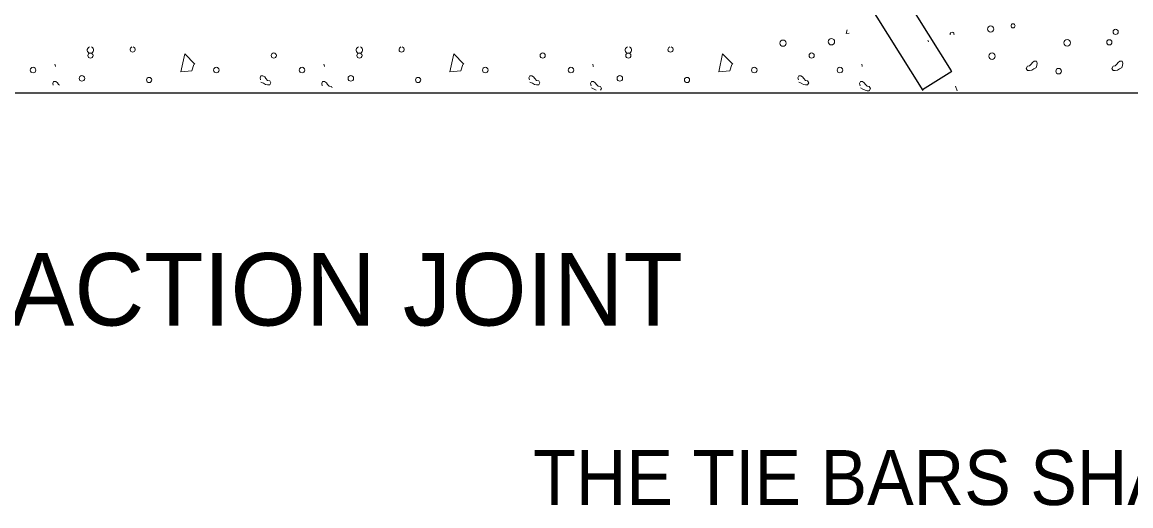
# Model space of a CAD drawing. Extents: x 912 to 1283, y -225 to 49.
# Drawn here: x 1007.41 to 1034.57, y -72.38 to -60.52 of the extents above; entities that cross this region are included whole.
import ezdxf

# ---------------------------------------------------------------- set-up
doc = ezdxf.new("R2010")
doc.units = 0
doc.header["$LTSCALE"] = 0.54
doc.layers.add('1', color=7, linetype='Continuous', lineweight=13)
doc.layers.add('15', color=7, linetype='Continuous', lineweight=13)

msp = doc.modelspace()

# ---------------------------------------------------------------- linework, layer by layer
at = {"layer": '1', "lineweight": 25}
for p, q in [((1024.8627, -53.224), (1030.1705, -61.7159)), ((1024.1469, -53.6731), (1029.4735, -62.1958)), ((1030.1828, -61.7313), (1029.469, -62.1834)), ((956.8678, -62.2533), (1047.724, -62.2533))]:
    msp.add_line(p, q, dxfattribs=at)
at = {"layer": '1'}
msp.add_line((1030.3177, -62.2056), (1030.2801, -62.0922), dxfattribs=at)
for points in [[(1027.6195, -60.7147), (1027.6014, -60.8011), (1027.6702, -60.7958)], [(1011.6398, -61.5529), (1011.3923, -61.2953), (1011.2996, -61.7388), (1011.5677, -61.7182), (1011.6191, -61.5634)], [(1018.2297, -61.5529), (1017.9818, -61.2953), (1017.8894, -61.7388), (1018.1572, -61.7182), (1018.209, -61.5634)], [(1024.8191, -61.5529), (1024.5717, -61.2953), (1024.4789, -61.7388), (1024.7467, -61.7182), (1024.7985, -61.5634)], [(1008.2108, -61.5559), (1008.2232, -61.6044), (1008.2247, -61.6055)], [(1014.8003, -61.5559), (1014.8127, -61.6044), (1014.8142, -61.6055)], [(1021.3898, -61.5559), (1021.4022, -61.6044), (1021.4037, -61.6055)], [(1027.9793, -61.5559), (1027.9916, -61.6044), (1027.9932, -61.6055)], [(1032.2573, -61.6337), (1032.1958, -61.6648), (1032.1439, -61.6957), (1032.0924, -61.7062), (1032.041, -61.7062), (1032.0102, -61.6543), (1032.041, -61.6029), (1032.0924, -61.5923), (1032.1338, -61.5514), (1032.1646, -61.5101), (1032.2058, -61.4793), (1032.2573, -61.4793), (1032.278, -61.5307), (1032.2678, -61.5822)], [(1032.2686, -61.5841), (1032.2562, -61.6326), (1032.2547, -61.6341)], [(1034.3569, -61.6337), (1034.2949, -61.6648), (1034.2435, -61.6957), (1034.1921, -61.7062), (1034.1403, -61.7062), (1034.1094, -61.6543), (1034.1403, -61.6029), (1034.1921, -61.5923), (1034.233, -61.5514), (1034.2642, -61.5101), (1034.3055, -61.4793), (1034.3569, -61.4793), (1034.3776, -61.5307), (1034.3674, -61.5822)], [(1034.3682, -61.5841), (1034.3558, -61.6326), (1034.3543, -61.6341)], [(1013.2579, -61.9897), (1013.3195, -62.0205), (1013.3713, -62.0512), (1013.4228, -62.0617), (1013.4743, -62.0617), (1013.5051, -62.0103), (1013.4743, -61.9585), (1013.4228, -61.9483), (1013.3815, -61.9071), (1013.3507, -61.8657), (1013.3094, -61.835), (1013.2579, -61.835), (1013.2373, -61.8864), (1013.2474, -61.9378)], [(1019.8474, -61.9897), (1019.9094, -62.0205), (1019.9608, -62.0512), (1020.0123, -62.0617), (1020.0638, -62.0617), (1020.0949, -62.0103), (1020.0638, -61.9585), (1020.0123, -61.9483), (1019.9713, -61.9071), (1019.9402, -61.8657), (1019.8989, -61.835), (1019.8474, -61.835), (1019.8268, -61.8864), (1019.8369, -61.9378)], [(1026.4369, -61.9897), (1026.4989, -62.0205), (1026.5503, -62.0512), (1026.6018, -62.0617), (1026.6536, -62.0617), (1026.6844, -62.0103), (1026.6536, -61.9585), (1026.6018, -61.9483), (1026.5608, -61.9071), (1026.5297, -61.8657), (1026.4883, -61.835), (1026.4369, -61.835), (1026.4163, -61.8864), (1026.4264, -61.9378)], [(1008.3208, -62.0667), (1008.3032, -62.0487), (1008.272, -62.0073), (1008.2307, -61.9765), (1008.1793, -61.9765), (1008.1586, -62.028), (1008.1661, -62.0652)], [(1015.0031, -62.1302), (1014.9854, -62.1001), (1014.9336, -62.0899), (1014.8927, -62.0487), (1014.8615, -62.0073), (1014.8202, -61.9765), (1014.7688, -61.9765), (1014.7481, -62.028), (1014.7582, -62.0794)], [(1021.5813, -62.1928), (1021.6057, -62.1519), (1021.5749, -62.1001), (1021.5231, -62.0899), (1021.4822, -62.0487), (1021.451, -62.0073), (1021.41, -61.9765), (1021.3582, -61.9765), (1021.3376, -62.028), (1021.3481, -62.0794)], [(1021.3582, -62.1312), (1021.4202, -62.1621), (1021.4698, -62.1917)], [(1027.9481, -62.1312), (1028.0097, -62.1621), (1028.0611, -62.1928), (1028.1129, -62.2033), (1028.1643, -62.2033), (1028.1952, -62.1519), (1028.1643, -62.1001), (1028.1129, -62.0899), (1028.0716, -62.0487), (1028.0404, -62.0073), (1027.9995, -61.9765), (1027.9481, -61.9765), (1027.9274, -62.028), (1027.9376, -62.0794)]]:
    msp.add_lwpolyline(points, dxfattribs=at)
for centre, radius in [((1031.6868, -60.613), 0.0495), ((1031.1363, -60.6931), 0.0764), ((1034.1999, -60.76), 0.0637), ((1026.0508, -61.0381), 0.0764), ((1027.2357, -61.0016), 0.079), ((1033.0122, -61.03), 0.079), ((1034.0457, -61.0162), 0.0637), ((1009.0827, -61.3407), 0.0637), ((1013.5728, -61.3407), 0.0637), ((1015.6723, -61.3407), 0.0637), ((1020.1624, -61.3407), 0.0637), ((1022.2618, -61.3407), 0.0637), ((1026.7519, -61.3407), 0.0637), ((1031.1713, -61.3552), 0.079), ((1007.6762, -61.6963), 0.0682), ((1012.1663, -61.6963), 0.0682), ((1014.2658, -61.6963), 0.0682), ((1018.7559, -61.6963), 0.0682), ((1020.8554, -61.6963), 0.0682), ((1025.3454, -61.6963), 0.0682), ((1027.4449, -61.6963), 0.0682), ((1032.803, -61.7247), 0.0682), ((1008.8727, -61.9), 0.0682), ((1010.5201, -61.9395), 0.0637), ((1015.4623, -61.9), 0.0682), ((1017.1097, -61.9395), 0.0637), ((1022.0518, -61.9), 0.0682), ((1023.6992, -61.9395), 0.0637)]:
    msp.add_circle(centre, radius, dxfattribs=at)
for centre, radius, start, end in [((1030.1916, -60.8167), 0.0495, 337.44276, 202.55724), ((1029.5556, -61.0162), 0.0637, 8.2108, 52.30023), ((1009.0819, -61.2054), 0.079, 107.95787, 72.04213), ((1010.1154, -61.1915), 0.0637, 105.68625, 74.31375), ((1015.6715, -61.2054), 0.079, 107.95787, 72.04213), ((1016.705, -61.1915), 0.0637, 105.68625, 74.31375), ((1022.261, -61.2054), 0.079, 107.95787, 72.04213), ((1023.2946, -61.1915), 0.0637, 105.68625, 74.31375)]:
    msp.add_arc(centre, radius, start, end, dxfattribs=at)

# ---------------------------------------------------------------- texts
at = {"layer": '15'}
msp.add_text('DOWELED CONTRACTION JOINT', height=1.776, dxfattribs=at).set_placement((985.9916, -67.9565))
at = {"layer": '15', "width": 0.95}
msp.add_text('THE TIE BARS SHALL NOT BE', height=1.348, dxfattribs=at).set_placement((1019.9288, -72.3562))

doc.saveas('drawing.dxf')
